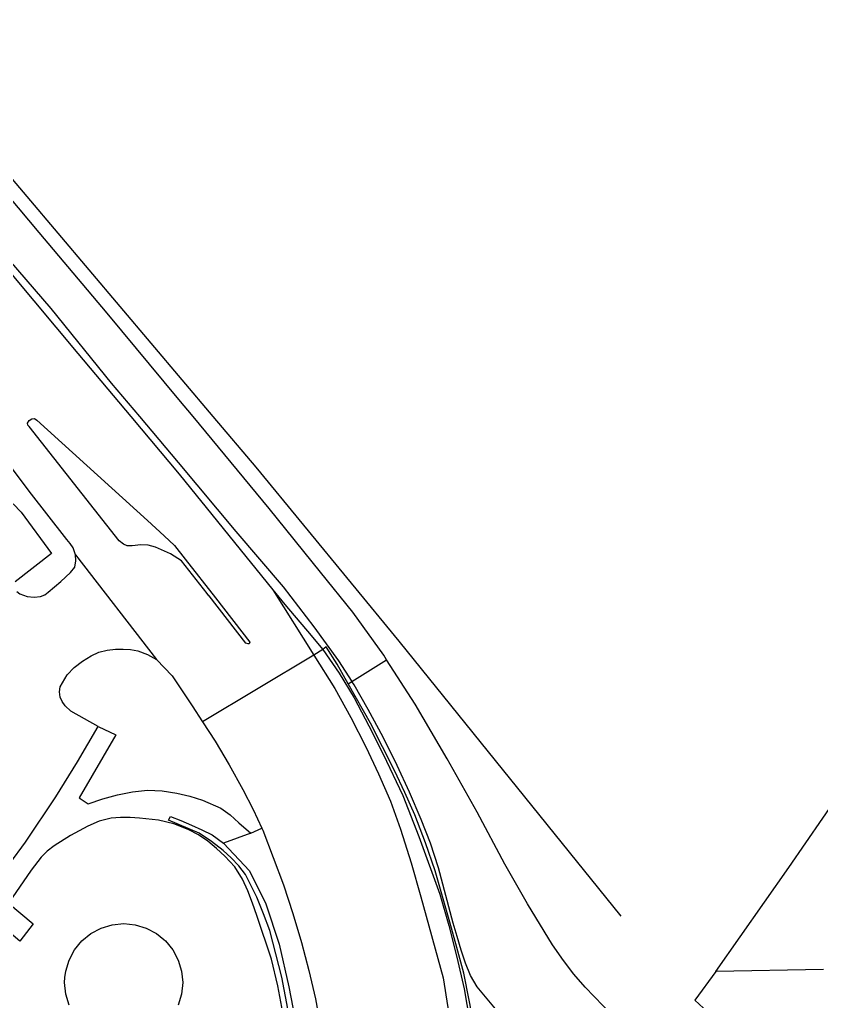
# Model space of a CAD drawing. Header units: millimetres. Extents: x 111502 to 977541, y 8702 to 1044108.
# Drawn here: x 975588.6 to 975663.2, y 475904.2 to 475995.5 of the extents above; entities that cross this region are included whole.
import ezdxf

# ---------------------------------------------------------------- set-up
doc = ezdxf.new("R2010")
doc.units = ezdxf.units.MM
doc.header["$LTSCALE"] = 0.25
doc.layers.add('X HVSS Site Background', color=8, linetype='Continuous')

# ---------------------------------------------------------------- blocks, each defined once
blk = doc.blocks.new('OS MAP')
at = {"layer": 'X HVSS Site Background'}
for points in [[(489343.75, 240536.92), (489347.57, 240534.25), (489351.34, 240531.53), (489356.86, 240527.21), (489357.732, 240526.476), (489360.07, 240524.51), (489361.77, 240523.03), (489363.39, 240521.47), (489367.09, 240517.26), (489370.23, 240513.66), (489373.35, 240510.06), (489378.96, 240503.11), (489381.57, 240500), (489385.17, 240495.71), (489390.53, 240489.32), (489392.74, 240486.74), (489394.94, 240484.15), (489397.79, 240480.45), (489400.09, 240477.26), (489401.32, 240475.342)], [(489366.833, 240525.49), (489368.2, 240523.88), (489388.4, 240500), (489392.4, 240495.3), (489405.7, 240479.1), (489426.325, 240453.509)], [(489404.55, 240477.379), (489404.28, 240477.8), (489401.4, 240481.79), (489398.42, 240485.53), (489393.62, 240491.44), (489386.56, 240500), (489385.24, 240501.6), (489378.57, 240509.63), (489372.26, 240517.11), (489370.32, 240519.41), (489368.37, 240521.71), (489365.693, 240524.321)], [(489369.71, 240513.2), (489375.85, 240505.85), (489380.77, 240500), (489385.27, 240494.65), (489393.99, 240483.88)], [(489391.48, 240478.92), (489388.07, 240483.33), (489388.04, 240483.31), (489387.87, 240483.53), (489385.47, 240486.58), (489384.47, 240487.24), (489383.06, 240487.85), (489382.38, 240488.02), (489381.7, 240488.06), (489380.89, 240487.97), (489380.43, 240487.97), (489380.08, 240488.12), (489379.68, 240488.43), (489371.32, 240499.07), (489371.2, 240499.21), (489371.17, 240499.37), (489371.32, 240499.63), (489371.58, 240499.78), (489371.83, 240499.82), (489372.03, 240499.67), (489382.32, 240490.33), (489383.87, 240488.91), (489384.82, 240487.99), (489385.82, 240486.72), (489388.63, 240483.13), (489391.83, 240479.02), (489391.78, 240478.87), (489391.68, 240478.87), (489391.48, 240478.92)], [(489375.62, 240487.15), (489375.42, 240487.8), (489375.13, 240488.19), (489374.82, 240488.56), (489371.33, 240493.06), (489366.96, 240498.85)], [(489369.85, 240491.88), (489370.57, 240491.09), (489373.4, 240487.25), (489370.02, 240484.62)], [(489370.19, 240483.71), (489370.47, 240483.51), (489371.13, 240483.26), (489371.78, 240483.21), (489372.39, 240483.26), (489372.77, 240483.41), (489373.1, 240483.66), (489373.68, 240484.16), (489374.26, 240484.67), (489375.17, 240485.48), (489375.57, 240485.98), (489375.67, 240486.59), (489375.62, 240487.15)], [(489375.62, 240487.15), (489383.15, 240477.39)], [(489393.99, 240483.88), (489397.779, 240477.814)], [(489393.99, 240483.88), (489395.08, 240482.53), (489397.54, 240479.64), (489398.59, 240478.37), (489398.62, 240478.32)], [(489374.21, 240474.87), (489374.86, 240475.98), (489375.51, 240476.67), (489376.27, 240477.25), (489377.09, 240477.75), (489377.81, 240478.07), (489378.57, 240478.26), (489379.36, 240478.35), (489380.05, 240478.37), (489380.75, 240478.33), (489381.43, 240478.2), (489382.33, 240477.88), (489383.15, 240477.39)], [(489398.94, 240478.57), (489398.62, 240478.32)], [(489400.976, 240475.125), (489399.94, 240476.95), (489398.94, 240478.57)], [(489397.779, 240477.814), (489387.445, 240471.603)], [(489398.62, 240478.32), (489397.779, 240477.814)], [(489397.779, 240477.814), (489399.73, 240474.69), (489401.22, 240472), (489402.62, 240469.27), (489403.81, 240466.77), (489404.91, 240464.23), (489405.85, 240461.63), (489406.82, 240458.48), (489407.73, 240455.32), (489409.8, 240447.79), (489410.23, 240445.04), (489410.58, 240442.28), (489411.06, 240438.3), (489411.17, 240436.38), (489411.18, 240434.81)], [(489398.62, 240478.32), (489400.14, 240476.14), (489401.54, 240473.82), (489402.91, 240471.22), (489404.23, 240468.6), (489406.07, 240464.76), (489407.56, 240460.92), (489409.5, 240455.56), (489410.35, 240452.65), (489411.08, 240449.7), (489411.76, 240446.78), (489412.25, 240443.84), (489412.46, 240441.4), (489412.61, 240438.96), (489412.81, 240436.52), (489413, 240434.88)], [(489383.15, 240477.39), (489384.61, 240475.88), (489386.48, 240473.1), (489387.445, 240471.603)], [(489401.32, 240475.342), (489404.55, 240477.379)], [(489467.017, 240386.405), (489465.01, 240389.52), (489463.9, 240391.25), (489458.71, 240398.31), (489458.51, 240398.66), (489456.54, 240402.12), (489454.52, 240405.55), (489450.63, 240411.26), (489441.69, 240423.69), (489435.18, 240432.43), (489430.33, 240438.74), (489429.1, 240440.39), (489427.8, 240441.98), (489425.53, 240444.3), (489423.01, 240446.93), (489421.96, 240448.14), (489420.99, 240449.4), (489419.98, 240450.87), (489417.66, 240454.66), (489415.53, 240458.35), (489412.96, 240463.2), (489410.18, 240468.15), (489407.2, 240473.25), (489404.55, 240477.379)], [(489377.74, 240471.18), (489375.21, 240472.6), (489374.66, 240473.1), (489374.4, 240473.49), (489374.2, 240473.91), (489374.14, 240474.38), (489374.21, 240474.87)], [(489400.976, 240475.125), (489401.32, 240475.342)], [(489413.46, 240434.9), (489413.03, 240439.6), (489412.51, 240444.29), (489411.79, 240447.91), (489411.72, 240448.23), (489411.09, 240450.61), (489410.44, 240452.98), (489409.06, 240457.73), (489408.18, 240460.36), (489407.17, 240462.94), (489406.26, 240465.02), (489405.28, 240467.08), (489403.04, 240471.49), (489400.976, 240475.125)], [(489423.673, 240433.872), (489422.52, 240435.439), (489422.19, 240435.71), (489419.64, 240438.84), (489417.09, 240441.97), (489414.53, 240445.09), (489412.98, 240446.96), (489412.34, 240448), (489411.88, 240449.14), (489411.47, 240450.37), (489411.1, 240451.62), (489410.74, 240452.88), (489409.36, 240458.03), (489408.63, 240460.3), (489407.77, 240462.53), (489406.69, 240465.05), (489405.53, 240467.54), (489404.23, 240470.16), (489402.84, 240472.75), (489401.52, 240475.03), (489401.32, 240475.342)], [(489360.15, 240447.09), (489362.22, 240449.47), (489364.7, 240452.24), (489368.04, 240456.43), (489370.97, 240460.42), (489373.8, 240464.62), (489375.81, 240467.87), (489377.74, 240471.18)], [(489377.74, 240471.18), (489379.39, 240470.38), (489375.96, 240464.52), (489376.82, 240463.96), (489378.17, 240464.44), (489379.55, 240464.82), (489380.93, 240465.1), (489382.32, 240465.23), (489383.7, 240465.18), (489385.05, 240464.97), (489386.25, 240464.68), (489387.43, 240464.32), (489389.14, 240463.56), (489390.02, 240462.94), (489390.81, 240462.2), (489391.92, 240461.24)], [(489387.445, 240471.603), (489388.6, 240469.81), (489389.92, 240467.59), (489391.18, 240465.32), (489392.15, 240463.44), (489392.96, 240461.7)], [(489435.156, 240448.386), (489441.93, 240458.049), (489446.681, 240464.933), (489447.723, 240466.142)], [(489395.7, 240443.1), (489394.8, 240447.85), (489393.69, 240452.19), (489393.11, 240453.75), (489392.48, 240455.28), (489391.42, 240457.4), (489390.81, 240458.21), (489390.1, 240458.94), (489389.35, 240459.62), (489388.27, 240460.48), (489387.12, 240461.24), (489384.29, 240462.45), (489384.45, 240462.81), (489385.43, 240462.41), (489386.41, 240461.99), (489387.38, 240461.55), (489388.34, 240461.09), (489389.4, 240460.33)], [(489394.91, 240444.55), (489394.44, 240447.05), (489393.85, 240449.51), (489392.48, 240453.6), (489392.07, 240454.74), (489391.64, 240455.87), (489391.17, 240456.98), (489390.45, 240458.12), (489389.51, 240459.1), (489388.73, 240459.82), (489387.92, 240460.5), (489387.05, 240461.1), (489386.12, 240461.58), (489384.76, 240462.1), (489383.34, 240462.44), (489381.58, 240462.64), (489380.7, 240462.7), (489379.82, 240462.71), (489378.95, 240462.64), (489377.84, 240462.36), (489376.78, 240461.89), (489375.16, 240461.03), (489373.64, 240460.07), (489373.01, 240459.58), (489372.43, 240459.01), (489371.52, 240457.8), (489369.4, 240454.72), (489371.703, 240452.808), (489370.468, 240451.201), (489368.14, 240453.15)], [(489391.92, 240461.24), (489389.4, 240460.33)], [(489391.92, 240461.24), (489392.96, 240461.7)], [(489392.96, 240461.7), (489393.04, 240461.53), (489394.96, 240456.43), (489395.82, 240453.76), (489396.63, 240451.07), (489397.33, 240448.46), (489397.94, 240445.82), (489398.38, 240443.42), (489398.72, 240441.01), (489399, 240438.59), (489399.23, 240435.59), (489399.3, 240432.58), (489399.23, 240428.92), (489399.04, 240425.26), (489398.86, 240423.03), (489398.59, 240420.81), (489397.948, 240417.2)], [(489389.4, 240460.33), (489391.82, 240457.75), (489393.33, 240454.67), (489394.55, 240450.93), (489395.45, 240446.94), (489396.16, 240443.25), (489396.76, 240439.72), (489397.07, 240436.08), (489397.22, 240432.49), (489397.22, 240428.8), (489397.06, 240425.32), (489396.81, 240423.6), (489396.51, 240421.63), (489395.504, 240417.846)], [(489375.04, 240445.238), (489374.727, 240446.268), (489374.622, 240447.339), (489374.644, 240447.832), (489374.727, 240448.41), (489375.04, 240449.44), (489375.547, 240450.39), (489376.23, 240451.222), (489377.062, 240451.905), (489378.011, 240452.412), (489379.041, 240452.724), (489380.113, 240452.83), (489381.184, 240452.724), (489382.214, 240452.412), (489383.163, 240451.905), (489383.857, 240451.356), (489383.995, 240451.222), (489384.678, 240450.39), (489385.186, 240449.44), (489385.498, 240448.41), (489385.604, 240447.339), (489385.498, 240446.268), (489385.186, 240445.238)], [(489435.156, 240448.386), (489433.212, 240445.698), (489438.439, 240440.861), (489446.515, 240432.514), (489446.666, 240432.284)], [(489445.168, 240448.552), (489435.156, 240448.386)]]:
    blk.add_lwpolyline(points, dxfattribs=at)

msp = doc.modelspace()

# ---------------------------------------------------------------- block references
at = {"lineweight": 0}
msp.add_blockref('OS MAP', (486218.196, 235458.61), dxfattribs=at)

doc.saveas('drawing.dxf')
